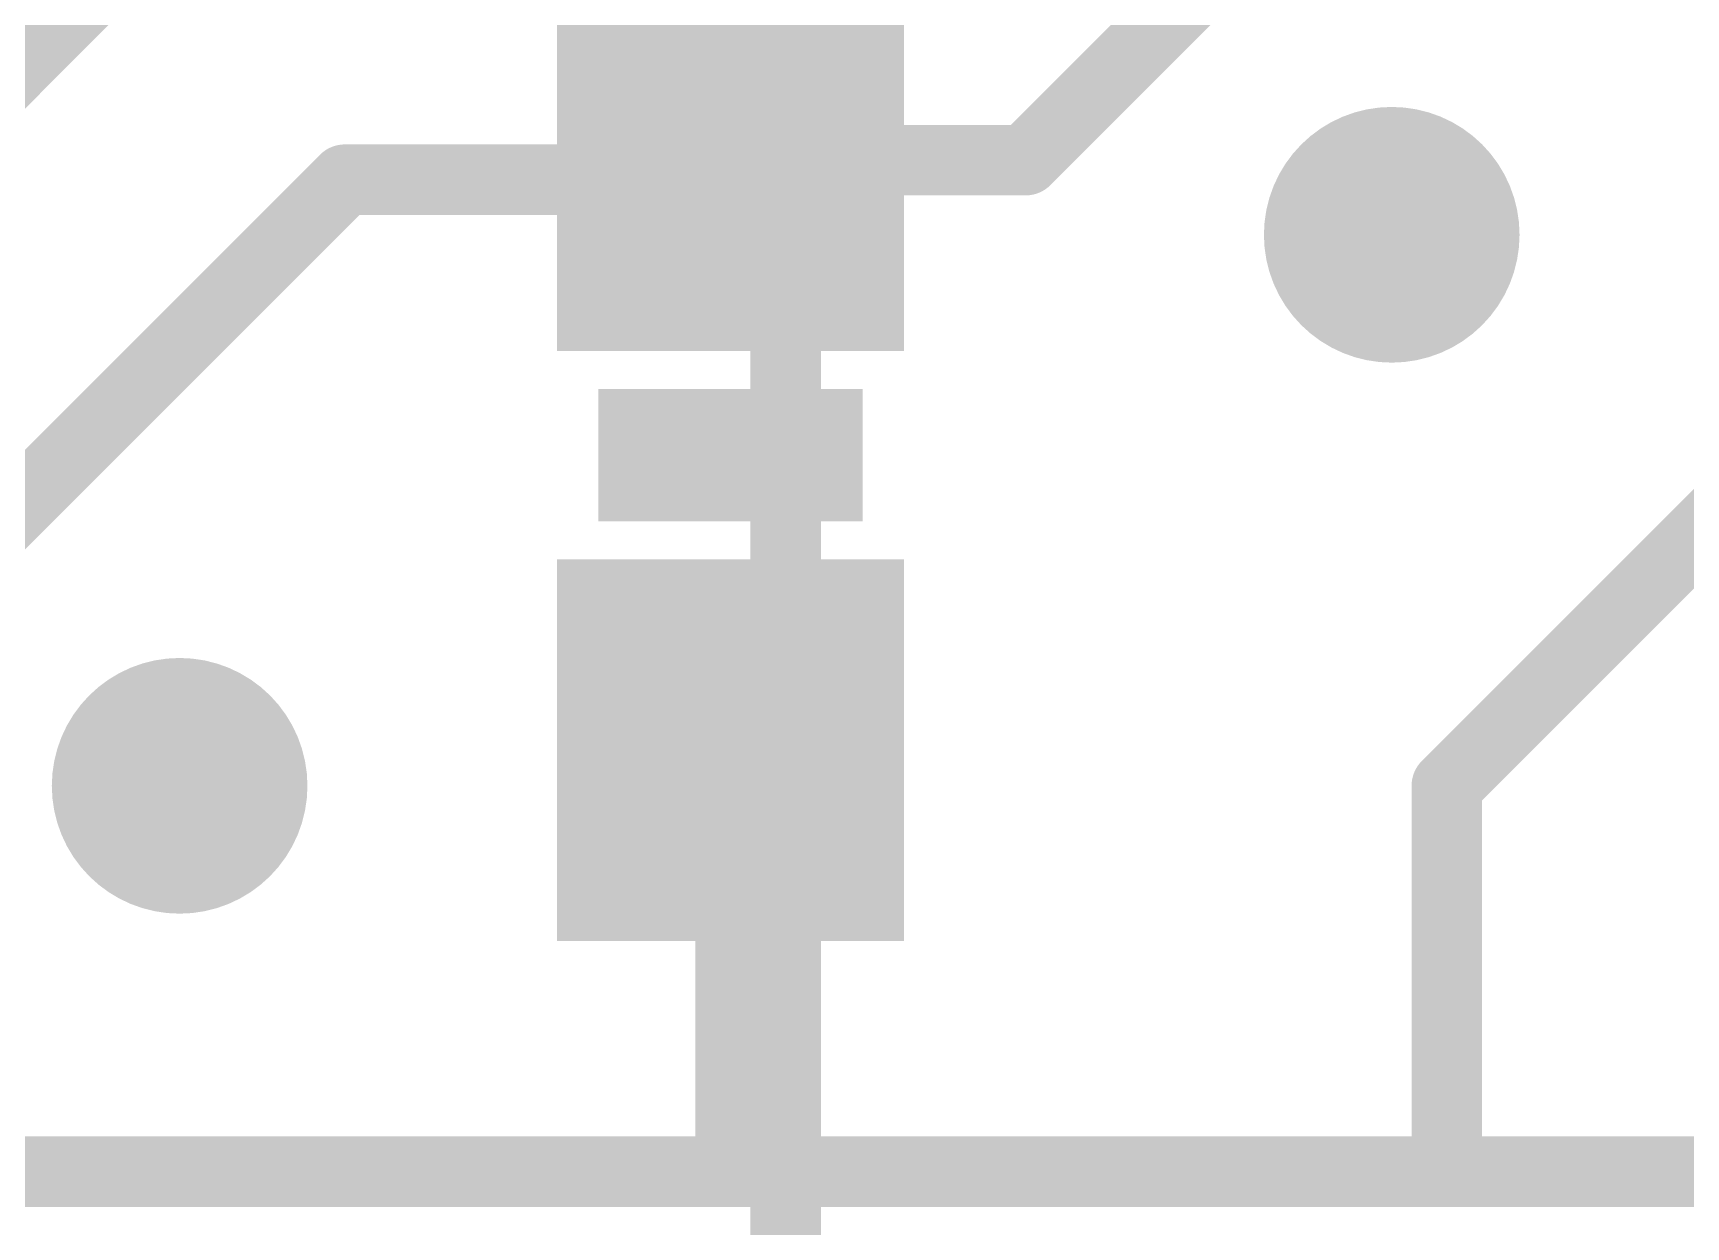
# Model space of a CAD drawing. Extents: x -11.6 to 46, y -5.8 to 74.7.
# Drawn here: x 24.501 to 29.264, y 31.908 to 35.347 of the extents above; entities that cross this region are included whole.
import ezdxf

# ---------------------------------------------------------------- set-up
doc = ezdxf.new("R2010")
doc.units = 0
for name, color, linetype in [('1', 12, 'CONTINUOUS'), ('16', 132, 'CONTINUOUS'), ('18', 110, 'CONTINUOUS'), ('21', 41, 'CONTINUOUS')]:
    doc.layers.add(name, color=color, linetype=linetype)

# ---------------------------------------------------------------- blocks, each defined once
blk = doc.blocks.new('RECT')
blk.add_solid([(-0.5, -0.5), (0.5, -0.5), (-0.5, 0.5), (0.5, 0.5)])
blk = doc.blocks.new('ROUNDV')
at = {"const_width": 0.5}
blk.add_lwpolyline([(0, -0.25, 1), (0, 0.25, 1), (0, -0.25)], format="xyb", dxfattribs=at)

msp = doc.modelspace()

# ---------------------------------------------------------------- linework, layer by layer
at = {"layer": '1', "const_width": 0.2032}
for points in [[(23.7688, 34.5637), (25.0825, 35.8775)], [(27.3613, 34.9813), (28.0988, 35.7188)], [(26.455, 34.925), (26.5113, 34.9813)], [(26.5113, 34.9813), (27.3613, 34.9813)], [(23.5388, 33.0637), (25.4, 34.925)], [(25.4, 34.925), (26.455, 34.925)], [(30.0587, 34.6625), (28.575, 33.1788)], [(26.5113, 33.2813), (26.5113, 32.0675)], [(28.575, 33.1788), (28.575, 32.0675)], [(23.6538, 32.0675), (26.5113, 32.0675)], [(26.5113, 32.0675), (28.575, 32.0675)], [(28.575, 32.0675), (29.7888, 32.0675)]]:
    msp.add_lwpolyline(points, dxfattribs=at)
at = {"layer": '1', "const_width": 0.1016}
for points in [[(26.5113, 35.0321, 1), (26.5113, 34.9305)], [(26.5472, 34.9453, 1), (26.4753, 35.0172)], [(27.3253, 35.0172, 1), (27.3972, 34.9453)], [(27.3613, 34.9305, 1), (27.3613, 35.0321)], [(25.4, 34.9758, 1), (25.4, 34.8742)], [(25.4359, 34.8891, 1), (25.3641, 34.9609)], [(26.4191, 34.9609, 1), (26.4909, 34.8891)], [(26.455, 34.8742, 1), (26.455, 34.9758)], [(26.562, 33.2813, 1), (26.4605, 33.2813)], [(28.6258, 33.1788, 1), (28.5242, 33.1788)], [(28.5391, 33.2147, 1), (28.6109, 33.1428)], [(26.5113, 32.1183, 1), (26.5113, 32.0167)], [(26.5113, 32.0167, 1), (26.5113, 32.1183)], [(28.575, 32.1183, 1), (28.575, 32.0167)], [(28.575, 32.0167, 1), (28.575, 32.1183)], [(26.4605, 32.0675, 1), (26.562, 32.0675)], [(28.5242, 32.0675, 1), (28.6258, 32.0675)]]:
    msp.add_lwpolyline(points, format="xyb", dxfattribs=at)
at = {"layer": '16', "const_width": 0.2032}
msp.add_lwpolyline([(26.67, 35.56), (26.67, 29.6863)], dxfattribs=at)

# ---------------------------------------------------------------- block references
at = {"layer": '1', "xscale": 1.1, "rotation": 270}
for p in [(26.5113, 34.9813), (26.5113, 33.2813)]:
    msp.add_blockref('RECT', p, dxfattribs=at)
at = {"layer": '18', "xscale": 0.7366, "yscale": 0.7366}
for p in [(28.4163, 34.7662), (28.4163, 34.7662), (24.9238, 33.1788), (24.9238, 33.1788)]:
    msp.add_blockref('ROUNDV', p, dxfattribs=at)
at = {"layer": '21', "xscale": 0.381, "yscale": 0.762, "rotation": 270}
msp.add_blockref('RECT', (26.5113, 34.1313), dxfattribs=at)

doc.saveas('drawing.dxf')
